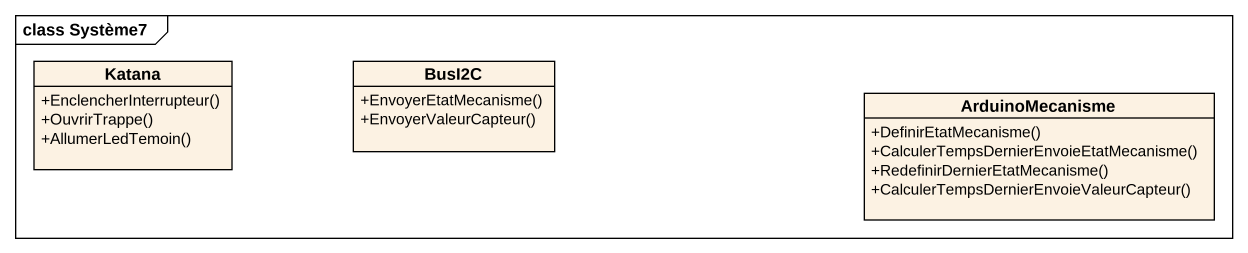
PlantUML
@startuml
mainframe class Système7
hide circle
hide empty members
skinparam classAttributeIconSize 0
class Katana {
  +EnclencherInterrupteur()
  +OuvrirTrappe()
  +AllumerLedTemoin()
}
class BusI2C {
  +EnvoyerEtatMecanisme()
  +EnvoyerValeurCapteur()
}
class ArduinoMecanisme {
  +DefinirEtatMecanisme()
  +CalculerTempsDernierEnvoieEtatMecanisme()
  +RedefinirDernierEtatMecanisme()
  +CalculerTempsDernierEnvoieValeurCapteur()
}
@enduml
